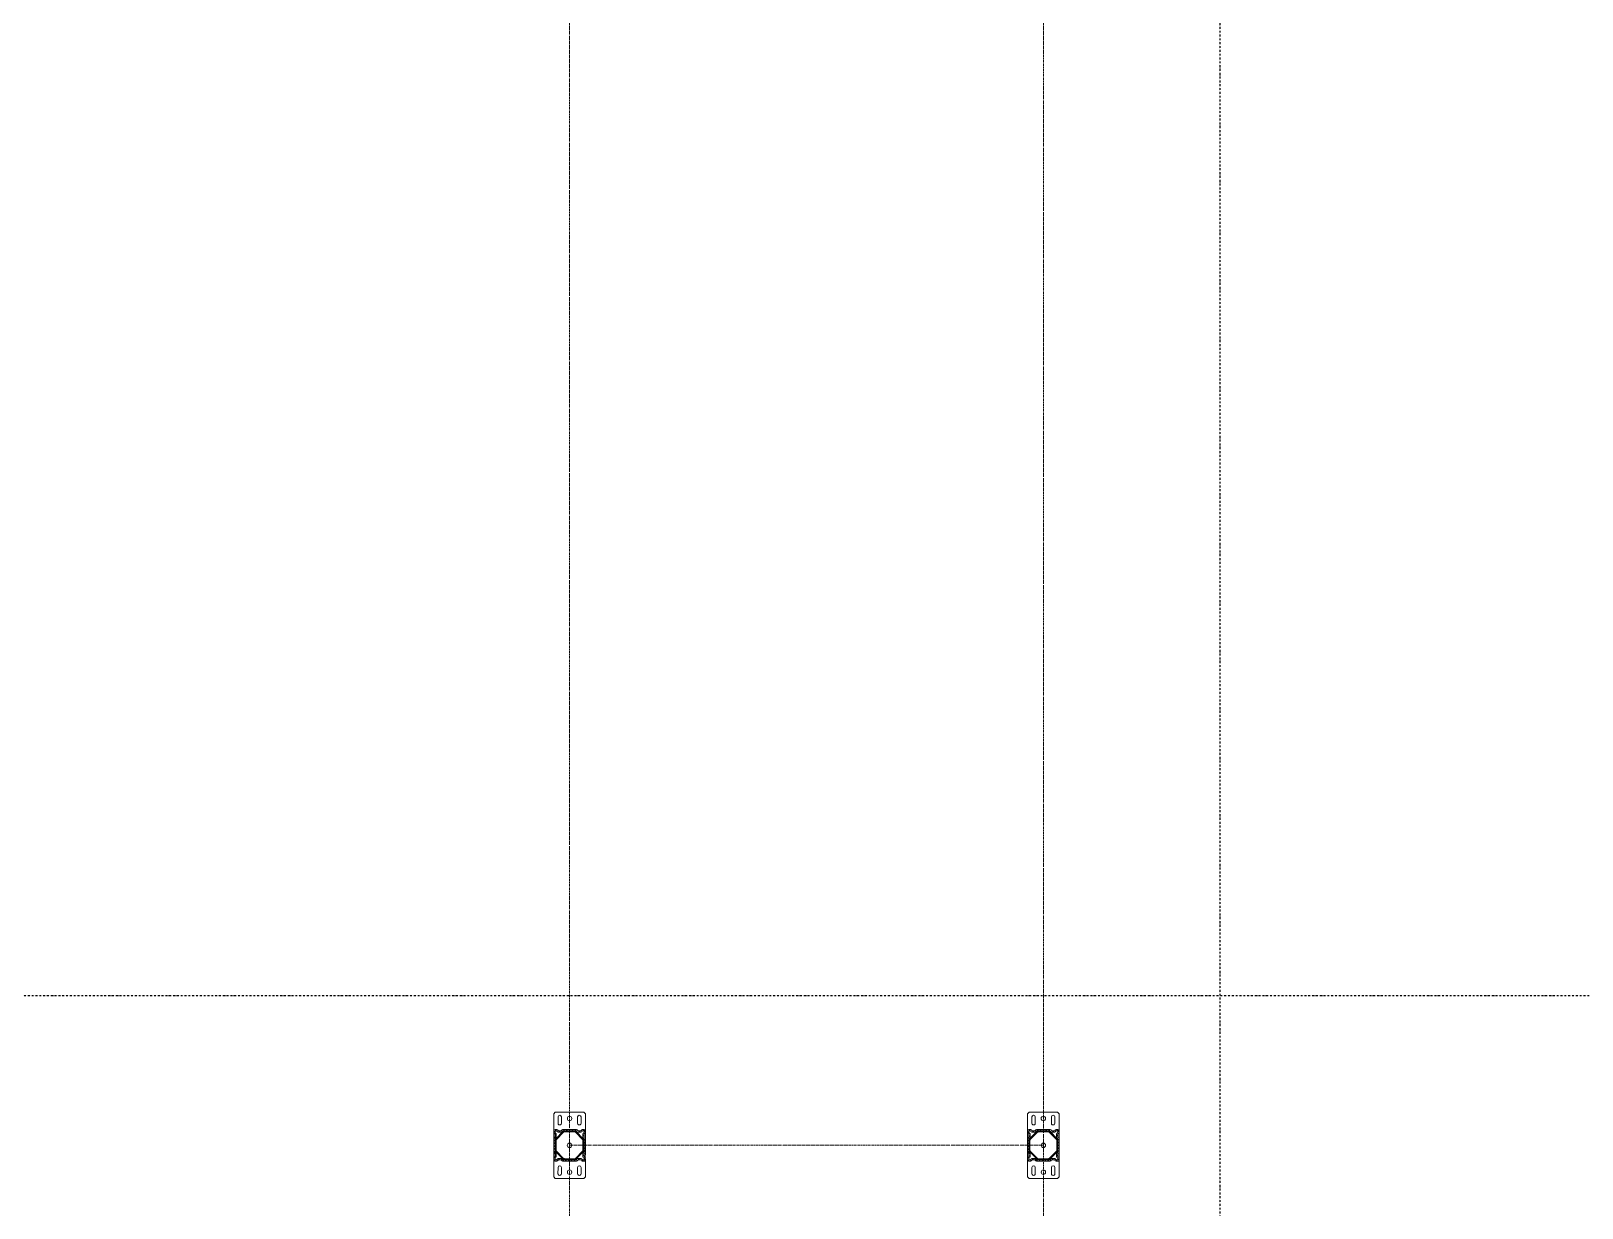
# Model space of a CAD drawing. Header units: millimetres. Extents: x 2179 to 44859, y 3478 to 159868.
# Drawn here: x 31306 to 36216, y 140220 to 143947 of the extents above; entities that cross this region are included whole.
import ezdxf

# ---------------------------------------------------------------- set-up
doc = ezdxf.new("R2010")
doc.units = ezdxf.units.MM
doc.linetypes.add('1_Čerchovaná 6_0mm', pattern=[12, 6, -3, 0, -3])
doc.linetypes.add('IMPORT-PHANTOM2', pattern=[14.732, 8.128, -1.524, 1.016, -1.524, 1.016, -1.524])
for name, color, linetype, lineweight in [('0-1', 7, 'IMPORT-PHANTOM2', 9), ('0-2', 7, 'Continuous', 9), ('2966-1_navrh dispozice stroju-HK_dwg-1', 7, 'Continuous', 9)]:
    doc.layers.add(name, color=color, linetype=linetype, lineweight=lineweight)
doc.layers.add('S-GRID-1', color=9, linetype='1_Čerchovaná 6_0mm', lineweight=25, true_color=0x808080)

# ---------------------------------------------------------------- blocks, each defined once
blk = doc.blocks.new('2966-1_navrh dispozice stroju-HK_dwg__X1481-903056-1NP _ stroje - KOTVÍCÍ BODY')
at = {"layer": '0-2'}
for p, q in [((-17422.4, 18377.1), (-17425.4, 18380.1)), ((-17422.4, 18372.6), (-17425.4, 18375.6)), ((-17422.4, 18368.1), (-17425.4, 18371.1)), ((-17422.4, 18363.6), (-17425.4, 18366.6)), ((-17421.8, 18381), (-17424, 18383.2)), ((-17419.7, 18383.3), (-17421.8, 18385.4)), ((-17417.4, 18385.5), (-17419.5, 18387.7)), ((-17415.2, 18387.8), (-17417.3, 18389.9)), ((-17412.9, 18390), (-17415, 18392.2)), ((-17410.7, 18392.3), (-17412.8, 18394.4)), ((-17408.4, 18394.5), (-17410.5, 18396.6)), ((-17406.2, 18396.8), (-17408.3, 18398.9)), ((-17403.9, 18399), (-17406.1, 18401.1)), ((-17401.7, 18401.3), (-17403.8, 18403.4)), ((-17399.4, 18403.5), (-17401.6, 18405.6)), ((-17396.8, 18405.3), (-17399.3, 18407.8)), ((-17392.4, 18405.4), (-17395.4, 18408.4)), ((-17387.9, 18405.4), (-17390.9, 18408.4)), ((-17383.4, 18405.4), (-17386.4, 18408.4)), ((-17378.9, 18405.4), (-17381.9, 18408.4)), ((-17374.4, 18405.4), (-17377.4, 18408.4)), ((-17370, 18405.4), (-17373, 18408.4)), ((-17365.5, 18405.4), (-17368.5, 18408.4)), ((-17334.4, 18378.9), (-17364, 18408.4)), ((-17334.4, 18374.4), (-17337.4, 18377.4)), ((-17334.4, 18369.9), (-17337.4, 18372.9)), ((-17334.4, 18365.4), (-17337.4, 18368.4)), ((-17334.4, 18360.9), (-17337.4, 18363.9)), ((-17422.4, 18359.1), (-17425.4, 18362.1)), ((-17422.4, 18354.6), (-17425.4, 18357.6)), ((-17422.4, 18350.1), (-17425.4, 18353.1)), ((-17422, 18345.2), (-17425.4, 18348.6)), ((-17399.7, 18318.4), (-17424.5, 18343.2)), ((-17394.2, 18317.4), (-17397.7, 18320.9)), ((-17389.7, 18317.4), (-17392.7, 18320.4)), ((-17385.2, 18317.4), (-17388.2, 18320.4)), ((-17380.7, 18317.4), (-17383.7, 18320.4)), ((-17376.3, 18317.4), (-17379.3, 18320.4)), ((-17371.8, 18317.4), (-17374.8, 18320.4)), ((-17367.3, 18317.4), (-17370.3, 18320.4)), ((-17362.8, 18317.4), (-17365.8, 18320.4)), ((-17359.7, 18318.8), (-17361.9, 18321)), ((-17357.4, 18321.1), (-17359.5, 18323.2)), ((-17355.2, 18323.3), (-17357.3, 18325.4)), ((-17352.9, 18325.6), (-17355.1, 18327.7)), ((-17350.7, 18327.8), (-17352.8, 18329.9)), ((-17348.4, 18330.1), (-17350.6, 18332.2)), ((-17346.2, 18332.3), (-17348.3, 18334.4)), ((-17344, 18334.5), (-17346.1, 18336.7)), ((-17341.7, 18336.8), (-17343.8, 18338.9)), ((-17339.5, 18339), (-17341.6, 18341.2)), ((-17337.2, 18341.3), (-17339.3, 18343.4)), ((-17335, 18343.6), (-17337.5, 18346.1)), ((-17334.4, 18356.4), (-17337.4, 18359.4)), ((-17334.4, 18351.9), (-17337.4, 18354.9)), ((-17334.4, 18347.4), (-17337.4, 18350.4))]:
    blk.add_line(p, q, dxfattribs=at)
blk = doc.blocks.new('2966-1_navrh dispozice stroju-HK_dwg__X1482-903057-1NP _ stroje - KOTVÍCÍ BODY')
at = {"layer": '0-2'}
for p, q in [((-17429.9, 18405.9), (-17422.8, 18412.9)), ((-17399.9, 18408.9), (-17395.9, 18412.9)), ((-17390.9, 18408.9), (-17386.9, 18412.9)), ((-17381.9, 18408.9), (-17377.9, 18412.9)), ((-17372.9, 18408.9), (-17368.9, 18412.9)), ((-17363.9, 18408.9), (-17359.9, 18412.9)), ((-17337, 18408.9), (-17333.1, 18412.9)), ((-17429.9, 18378.9), (-17425.9, 18382.9)), ((-17429.9, 18369.9), (-17425.9, 18373.9)), ((-17429.9, 18361), (-17425.9, 18365)), ((-17427.4, 18399.4), (-17424.2, 18402.6)), ((-17425.9, 18391.9), (-17421.9, 18395.9)), ((-17419.5, 18407.2), (-17416.4, 18410.4)), ((-17412.9, 18404.9), (-17408.9, 18408.9)), ((-17357.2, 18406.7), (-17354.2, 18409.7)), ((-17350, 18404.9), (-17346, 18408.9)), ((-17337.9, 18399.1), (-17329.9, 18407.1)), ((-17337.9, 18390.1), (-17333.9, 18394.1)), ((-17334.3, 18384.8), (-17331.3, 18387.7)), ((-17333.9, 18376.1), (-17329.9, 18380.1)), ((-17333.9, 18367.2), (-17329.9, 18371.2)), ((-17429.9, 18352), (-17425.9, 18356)), ((-17429.9, 18343), (-17425.9, 18347)), ((-17429.8, 18316.1), (-17425.9, 18320.1)), ((-17426.7, 18337.2), (-17423.6, 18340.3)), ((-17425.9, 18329), (-17421.9, 18333)), ((-17424, 18312.9), (-17416, 18320.9)), ((-17411, 18316.9), (-17407, 18320.9)), ((-17404.7, 18314.3), (-17401.7, 18317.3)), ((-17397.1, 18312.9), (-17393.1, 18316.9)), ((-17388.1, 18312.9), (-17384.1, 18316.9)), ((-17379.1, 18312.9), (-17375.1, 18316.9)), ((-17370.1, 18312.9), (-17366.1, 18316.9)), ((-17361.2, 18312.9), (-17353.2, 18320.9)), ((-17348.2, 18316.9), (-17344.2, 18320.9)), ((-17342.3, 18313.9), (-17339.2, 18317)), ((-17337.9, 18336.2), (-17329.9, 18344.2)), ((-17337.9, 18327.2), (-17333.9, 18331.2)), ((-17334.2, 18312.9), (-17329.9, 18317.3)), ((-17333.9, 18358.2), (-17329.9, 18362.2)), ((-17333.9, 18349.2), (-17329.9, 18353.2)), ((-17333.9, 18322.2), (-17330.8, 18325.3))]:
    blk.add_line(p, q, dxfattribs=at)
blk = doc.blocks.new('2966-1_navrh dispozice stroju-HK_dwg__X1489-903064-1NP _ stroje - KOTVÍCÍ BODY')
at = {"layer": '0-2'}
for p, q in [((-17425.4, 16879.2), (-17396.2, 16908.4)), ((-17394.7, 16905.4), (-17391.7, 16908.4)), ((-17390.2, 16905.4), (-17387.2, 16908.4)), ((-17385.7, 16905.4), (-17382.7, 16908.4)), ((-17381.2, 16905.4), (-17378.2, 16908.4)), ((-17376.7, 16905.4), (-17373.7, 16908.4)), ((-17372.2, 16905.4), (-17369.2, 16908.4)), ((-17367.7, 16905.4), (-17364.7, 16908.4)), ((-17363.3, 16905.4), (-17360.8, 16907.9)), ((-17360.5, 16903.7), (-17358.4, 16905.8)), ((-17358.3, 16901.4), (-17356.2, 16903.6)), ((-17356, 16899.2), (-17353.9, 16901.3)), ((-17353.8, 16896.9), (-17351.7, 16899.1)), ((-17351.6, 16894.7), (-17349.4, 16896.8)), ((-17349.3, 16892.5), (-17347.2, 16894.6)), ((-17347.1, 16890.2), (-17344.9, 16892.3)), ((-17344.8, 16888), (-17342.7, 16890.1)), ((-17425.4, 16874.7), (-17422.4, 16877.7)), ((-17425.4, 16870.2), (-17422.4, 16873.2)), ((-17425.4, 16865.8), (-17422.4, 16868.8)), ((-17425.4, 16861.3), (-17422.4, 16864.3)), ((-17425.4, 16856.8), (-17422.4, 16859.8)), ((-17425.4, 16852.3), (-17422.4, 16855.3)), ((-17425.4, 16847.8), (-17422.4, 16850.8)), ((-17424.9, 16843.8), (-17422.3, 16846.4)), ((-17422.8, 16841.5), (-17420.6, 16843.6)), ((-17420.5, 16839.2), (-17418.4, 16841.3)), ((-17361.1, 16817.8), (-17334.7, 16844.2)), ((-17342.6, 16885.7), (-17340.4, 16887.8)), ((-17340.3, 16883.5), (-17338.2, 16885.6)), ((-17338.1, 16881.2), (-17336, 16883.4)), ((-17337.6, 16845.8), (-17334.4, 16849)), ((-17337.4, 16877.4), (-17334.4, 16880.4)), ((-17337.4, 16872.9), (-17334.4, 16875.9)), ((-17337.4, 16868.4), (-17334.4, 16871.4)), ((-17337.4, 16864), (-17334.4, 16867)), ((-17337.4, 16859.5), (-17334.4, 16862.5)), ((-17337.4, 16855), (-17334.4, 16858)), ((-17337.4, 16850.5), (-17334.4, 16853.5)), ((-17418.3, 16837), (-17416.1, 16839.1)), ((-17416, 16834.7), (-17413.9, 16836.8)), ((-17413.8, 16832.5), (-17411.7, 16834.6)), ((-17411.5, 16830.2), (-17409.4, 16832.4)), ((-17409.3, 16828), (-17407.2, 16830.1)), ((-17407, 16825.7), (-17404.9, 16827.9)), ((-17404.8, 16823.5), (-17402.7, 16825.6)), ((-17402.6, 16821.3), (-17400.4, 16823.4)), ((-17400.3, 16819), (-17398.1, 16821.2)), ((-17397.4, 16817.5), (-17394.4, 16820.4)), ((-17392.9, 16817.4), (-17389.9, 16820.4)), ((-17388.4, 16817.4), (-17385.4, 16820.4)), ((-17383.9, 16817.4), (-17380.9, 16820.4)), ((-17379.4, 16817.4), (-17376.4, 16820.4)), ((-17374.9, 16817.4), (-17371.9, 16820.4)), ((-17370.4, 16817.4), (-17367.4, 16820.4)), ((-17365.9, 16817.4), (-17362.8, 16820.6))]:
    blk.add_line(p, q, dxfattribs=at)
blk = doc.blocks.new('2966-1_navrh dispozice stroju-HK_dwg__X1490-903065-1NP _ stroje - KOTVÍCÍ BODY')
at = {"layer": '0-2'}
for p, q in [((-17429.9, 16906.2), (-17423.1, 16912.9)), ((-17427.6, 16899.5), (-17424.4, 16902.7)), ((-17425.9, 16892.2), (-17421.9, 16896.2)), ((-17419.6, 16907.4), (-17416.5, 16910.6)), ((-17413.1, 16904.9), (-17409.1, 16908.9)), ((-17400.2, 16908.9), (-17396.2, 16912.9)), ((-17391.2, 16908.9), (-17387.2, 16912.9)), ((-17382.2, 16908.9), (-17378.2, 16912.9)), ((-17373.2, 16908.9), (-17369.2, 16912.9)), ((-17364.2, 16908.9), (-17360.2, 16912.9)), ((-17357.3, 16906.9), (-17354.2, 16910)), ((-17350.3, 16904.9), (-17346.3, 16908.9)), ((-17337.9, 16899.4), (-17329.9, 16907.4)), ((-17337.9, 16890.4), (-17333.9, 16894.4)), ((-17337.3, 16908.9), (-17333.4, 16912.9)), ((-17429.9, 16879.2), (-17425.9, 16883.2)), ((-17429.9, 16870.2), (-17425.9, 16874.2)), ((-17429.9, 16861.3), (-17425.9, 16865.3)), ((-17429.9, 16852.3), (-17425.9, 16856.3)), ((-17429.9, 16843.3), (-17425.9, 16847.3)), ((-17337.9, 16836.5), (-17329.9, 16844.5)), ((-17334.4, 16884.9), (-17331.4, 16887.9)), ((-17333.9, 16876.4), (-17329.9, 16880.4)), ((-17333.9, 16867.5), (-17329.9, 16871.5)), ((-17333.9, 16858.5), (-17329.9, 16862.5)), ((-17333.9, 16849.5), (-17329.9, 16853.5)), ((-17429.8, 16816.4), (-17425.9, 16820.4)), ((-17426.9, 16837.3), (-17423.8, 16840.4)), ((-17425.9, 16829.3), (-17421.9, 16833.3)), ((-17424.3, 16812.9), (-17416.4, 16820.9)), ((-17411.3, 16816.9), (-17407.3, 16820.9)), ((-17404.8, 16814.5), (-17401.8, 16817.5)), ((-17397.4, 16812.9), (-17393.4, 16816.9)), ((-17388.4, 16812.9), (-17384.4, 16816.9)), ((-17379.4, 16812.9), (-17375.4, 16816.9)), ((-17370.4, 16812.9), (-17366.4, 16816.9)), ((-17361.5, 16812.9), (-17353.5, 16820.9)), ((-17348.5, 16816.9), (-17344.5, 16820.9)), ((-17342.4, 16814), (-17339.4, 16817.1)), ((-17337.9, 16827.5), (-17333.9, 16831.5)), ((-17334.5, 16812.9), (-17329.9, 16817.6)), ((-17334, 16822.4), (-17331, 16825.5))]:
    blk.add_line(p, q, dxfattribs=at)
blk = doc.blocks.new('2966-1_navrh dispozice stroju-HK_dwg-867852-1NP _ stroje - KOTVÍCÍ BODY')
at = {"layer": '0-1'}
blk.add_line((-6208.2, 23406.8), (-5435.4, 24692.4), dxfattribs=at)
at = {"layer": '0-1', "flags": 128}
blk.add_lwpolyline([(-12082, 28687.7), (-4082.9, 23879.4), (-4858.3, 22595.4), (-12854.8, 27402.1), (-12082, 28687.7), (-11482.8, 29684.5)], dxfattribs=at)
at = {"layer": '0-2'}
for p, q in [((-5482.3, 24750.3), (-5499.4, 24760.6)), ((-5493.7, 24770.1), (-5476.6, 24759.8)), ((-5461.1, 24739), (-5456.6, 24746.4)), ((-5457.5, 24752.6), (-5454.6, 24757.6)), ((-5453.7, 24751.2), (-5451.6, 24754.7)), ((-5450.3, 24755), (-5446.8, 24752.9)), ((-5444.7, 24747), (-5436, 24741.8)), ((-5442, 24750), (-5434.6, 24745.6)), ((-5514.2, 24697.2), (-5531.3, 24707.5)), ((-5525.7, 24716.9), (-5508.5, 24706.6)), ((-5489.5, 24699.5), (-5467, 24736.9)), ((-5485.7, 24698.1), (-5464, 24734.2)), ((-5483.7, 24698.1), (-5475.4, 24664.7)), ((-5465.5, 24730.6), (-5483.3, 24701.1)), ((-5480.5, 24697.6), (-5472.8, 24666.7)), ((-5463.6, 24728), (-5480, 24700.6)), ((-5429.7, 24740.7), (-5463.1, 24732.4)), ((-5430.2, 24737.5), (-5461.1, 24729.8)), ((-5458, 24736.3), (-5452.8, 24744.9)), ((-5429.7, 24742.7), (-5393.7, 24721)), ((-5399.8, 24720.6), (-5427.2, 24737.1)), ((-5397.2, 24722.6), (-5426.7, 24740.3)), ((-5390.3, 24687.2), (-5398, 24718.2)), ((-5387.1, 24686.7), (-5395.4, 24720.1)), ((-5391.5, 24715), (-5382.9, 24709.8)), ((-5388.8, 24718.1), (-5381.4, 24713.7)), ((-5380.8, 24701.7), (-5386, 24693)), ((-5377.8, 24699), (-5382.2, 24691.6)), ((-5376.6, 24710.7), (-5373.1, 24708.7)), ((-5372.8, 24707.3), (-5374.9, 24703.8)), ((-5368.8, 24706.1), (-5371.8, 24701.1)), ((-5502, 24678.7), (-5499, 24683.7)), ((-5498, 24677.5), (-5495.9, 24681)), ((-5494.2, 24674.1), (-5497.7, 24676.2)), ((-5493, 24685.9), (-5488.6, 24693.2)), ((-5490, 24683.2), (-5484.8, 24691.8)), ((-5482, 24666.7), (-5489.4, 24671.2)), ((-5479.3, 24669.8), (-5487.9, 24675)), ((-5441.1, 24642.1), (-5477.1, 24663.8)), ((-5473.6, 24662.3), (-5444.1, 24644.6)), ((-5471, 24664.2), (-5443.6, 24647.8)), ((-5441.1, 24644.1), (-5407.7, 24652.4)), ((-5440.6, 24647.3), (-5409.7, 24655)), ((-5412.8, 24648.5), (-5418, 24639.9)), ((-5407.2, 24656.8), (-5390.8, 24684.2)), ((-5385.1, 24686.8), (-5406.8, 24650.7)), ((-5405.3, 24654.2), (-5387.5, 24683.7)), ((-5381.3, 24685.3), (-5403.8, 24648)), ((-5345.1, 24667.9), (-5362.3, 24678.2)), ((-5356.6, 24687.6), (-5339.5, 24677.3)), ((-5428.8, 24634.8), (-5436.2, 24639.2)), ((-5426.1, 24637.8), (-5434.8, 24643)), ((-5420.5, 24629.8), (-5424, 24631.9)), ((-5417.1, 24633.6), (-5419.2, 24630.1)), ((-5413.3, 24632.2), (-5416.2, 24627.2)), ((-5409.7, 24645.8), (-5414.2, 24638.5)), ((-5377.1, 24614.8), (-5394.2, 24625.1)), ((-5388.5, 24634.5), (-5371.4, 24624.2)), ((-6255, 23464.7), (-6272.2, 23475)), ((-6266.5, 23484.5), (-6249.4, 23474.1)), ((-6230.3, 23467), (-6227.3, 23472)), ((-6223.1, 23469.4), (-6219.6, 23467.3)), ((-6287, 23411.6), (-6304.1, 23421.9)), ((-6298.5, 23431.3), (-6281.3, 23421)), ((-6262.3, 23413.9), (-6239.8, 23451.2)), ((-6258.5, 23412.5), (-6236.8, 23448.5)), ((-6238.3, 23445), (-6256, 23415.5)), ((-6236.4, 23442.4), (-6252.8, 23415)), ((-6202.5, 23455.1), (-6235.9, 23446.8)), ((-6233.9, 23453.4), (-6229.4, 23460.8)), ((-6203, 23451.9), (-6233.9, 23444.2)), ((-6230.8, 23450.7), (-6225.6, 23459.3)), ((-6226.5, 23465.6), (-6224.4, 23469.1)), ((-6217.4, 23461.4), (-6208.8, 23456.2)), ((-6214.7, 23464.4), (-6207.4, 23460)), ((-6202.5, 23457.1), (-6166.4, 23435.4)), ((-6172.6, 23435), (-6200, 23451.4)), ((-6170, 23436.9), (-6199.5, 23454.7)), ((-6163.1, 23401.6), (-6170.8, 23432.5)), ((-6159.9, 23401.1), (-6168.2, 23434.5)), ((-6164.3, 23429.4), (-6155.7, 23424.2)), ((-6161.6, 23432.5), (-6154.2, 23428)), ((-6149.4, 23425.1), (-6145.9, 23423)), ((-6145.6, 23421.7), (-6147.7, 23418.2)), ((-6141.6, 23420.5), (-6144.6, 23415.5)), ((-6274.7, 23393.1), (-6271.8, 23398.1)), ((-6270.8, 23391.9), (-6268.7, 23395.4)), ((-6267, 23388.5), (-6270.5, 23390.6)), ((-6265.8, 23400.2), (-6261.4, 23407.6)), ((-6262.8, 23397.5), (-6257.6, 23406.2)), ((-6254.8, 23381.1), (-6262.1, 23385.6)), ((-6252.1, 23384.2), (-6260.7, 23389.4)), ((-6256.5, 23412.5), (-6248.2, 23379.1)), ((-6253.3, 23412), (-6245.6, 23381.1)), ((-6213.8, 23356.5), (-6249.9, 23378.2)), ((-6246.4, 23376.7), (-6216.9, 23358.9)), ((-6243.8, 23378.6), (-6216.4, 23362.2)), ((-6180, 23371.2), (-6163.5, 23398.6)), ((-6157.9, 23401.1), (-6179.6, 23365.1)), ((-6178, 23368.6), (-6160.3, 23398.1)), ((-6154.1, 23399.7), (-6176.6, 23362.4)), ((-6153.6, 23416.1), (-6158.8, 23407.4)), ((-6150.6, 23413.4), (-6155, 23406)), ((-6117.9, 23382.3), (-6135.1, 23392.6)), ((-6129.4, 23402), (-6112.2, 23391.7)), ((-6213.9, 23358.5), (-6180.5, 23366.8)), ((-6213.4, 23361.7), (-6182.4, 23369.4)), ((-6201.6, 23349.2), (-6209, 23353.6)), ((-6198.9, 23352.2), (-6207.6, 23357.4)), ((-6193.3, 23344.2), (-6196.8, 23346.3)), ((-6189.9, 23348), (-6191.9, 23344.5)), ((-6185.6, 23362.9), (-6190.8, 23354.3)), ((-6186, 23346.6), (-6189, 23341.6)), ((-6182.5, 23360.2), (-6187, 23352.8)), ((-6149.9, 23329.1), (-6167, 23339.5)), ((-6161.3, 23348.9), (-6144.2, 23338.6))]:
    blk.add_line(p, q, dxfattribs=at)
at = {"layer": '0-2', "flags": 128}
for points in [[(-5444.1, 24756), (-5449.1, 24759), (-5495.3, 24786.8), (-5502.2, 24785.1), (-5548.6, 24707.9), (-5546.9, 24701.1), (-5500.6, 24673.3), (-5495.6, 24670.3), (-5479.8, 24660.8), (-5442.5, 24638.3), (-5426.7, 24628.8), (-5421.7, 24625.9), (-5375.5, 24598), (-5368.6, 24599.7), (-5322.2, 24676.9), (-5323.9, 24683.7), (-5370.2, 24711.6), (-5375.2, 24714.6), (-5391, 24724), (-5428.3, 24746.5)], [(-6216.9, 23470.4), (-6221.9, 23473.4), (-6268.1, 23501.2), (-6275, 23499.5), (-6321.4, 23422.3), (-6319.7, 23415.5), (-6273.4, 23387.6), (-6268.4, 23384.7), (-6252.6, 23375.2), (-6215.3, 23352.7), (-6199.5, 23343.2), (-6194.5, 23340.2), (-6148.2, 23312.4), (-6141.4, 23314.1), (-6095, 23391.3), (-6096.7, 23398.1), (-6143, 23426), (-6148, 23428.9), (-6163.7, 23438.4), (-6201.1, 23460.9)]]:
    blk.add_lwpolyline(points, close=True, dxfattribs=at)
at = {"layer": '0-2'}
for centre in [(-5508.3, 24736.2), (-5435.4, 24692.4), (-5362.5, 24648.6), (-6281, 23450.6), (-6208.2, 23406.8), (-6135.3, 23363)]:
    blk.add_circle(centre, 7, dxfattribs=at)
for centre, radius, start, end in [((-5496.6, 24765.3), 5.5, 58.9896, 238.9896), ((-5479.4, 24755), 5.5, 238.9896, 58.9896), ((-5454.1, 24750.6), 4, 148.9896, 227.4527), ((-5457.5, 24746.9), 1, 328.9896, 47.4527), ((-5451.1, 24755.5), 4, 58.9896, 148.9896), ((-5452.9, 24750.7), 1, 148.9896, 227.4527), ((-5456.3, 24747), 4, 328.9896, 47.4527), ((-5450.8, 24754.2), 1, 58.9896, 148.9896), ((-5447.3, 24752.1), 1, 340.5266, 58.9896), ((-5442.6, 24750.4), 4, 160.5266, 238.9896), ((-5446.2, 24752.5), 4, 340.5266, 58.9896), ((-5441.4, 24750.9), 1, 160.5266, 238.9896), ((-5434.1, 24746.4), 1, 238.9896, 317.4527), ((-5430.4, 24743.1), 4, 58.9896, 137.4527), ((-5528.5, 24712.2), 5.5, 58.9896, 238.9896), ((-5511.4, 24701.9), 5.5, 238.9896, 58.9896), ((-5486.1, 24697.4), 4, 148.9896, 227.4527), ((-5484.8, 24697.6), 1, 148.9896, 227.4527), ((-5488.2, 24693.9), 4, 328.9896, 47.4527), ((-5479.8, 24699.1), 4, 148.9896, 193.9896), ((-5476.6, 24698.6), 4, 148.9896, 193.9896), ((-5463.6, 24734.8), 4, 70.5266, 148.9896), ((-5462.1, 24728.5), 4, 103.9896, 148.9896), ((-5463.1, 24733.6), 1, 70.5266, 148.9896), ((-5460.2, 24725.9), 4, 103.9896, 148.9896), ((-5461.5, 24738.4), 4, 250.5266, 328.9896), ((-5461.9, 24739.5), 1, 250.5266, 328.9896), ((-5433.9, 24745.2), 4, 238.9896, 317.4527), ((-5430.3, 24741.8), 1, 58.9896, 137.4527), ((-5429.2, 24733.6), 4, 58.9896, 103.9896), ((-5428.8, 24736.8), 4, 58.9896, 103.9896), ((-5401.9, 24717.2), 4, 13.9896, 58.9896), ((-5399.3, 24719.1), 4, 13.9896, 58.9896), ((-5394.2, 24720.1), 1, 340.5266, 58.9896), ((-5389.5, 24718.5), 4, 160.5266, 238.9896), ((-5393, 24720.6), 4, 340.5266, 58.9896), ((-5388.3, 24718.9), 1, 160.5266, 238.9896), ((-5380.8, 24713.3), 4, 238.9896, 317.4527), ((-5380.9, 24714.5), 1, 238.9896, 317.4527), ((-5377.4, 24699.6), 4, 70.5266, 148.9896), ((-5377.2, 24711.1), 4, 58.9896, 137.4527), ((-5377.1, 24709.9), 1, 58.9896, 137.4527), ((-5376.9, 24698.5), 1, 70.5266, 148.9896), ((-5375.3, 24703.2), 4, 250.5266, 328.9896), ((-5375.7, 24704.3), 1, 250.5266, 328.9896), ((-5373.6, 24707.8), 1, 328.9896, 58.9896), ((-5372.3, 24708.1), 4, 328.9896, 58.9896), ((-5498.5, 24676.7), 4, 148.9896, 238.9896), ((-5495.5, 24681.7), 4, 70.5266, 148.9896), ((-5497.2, 24677), 1, 148.9896, 238.9896), ((-5495.1, 24680.5), 1, 70.5266, 148.9896), ((-5493.6, 24673.7), 4, 238.9896, 317.4527), ((-5493.4, 24685.2), 4, 250.5266, 328.9896), ((-5493.9, 24686.4), 1, 250.5266, 328.9896), ((-5493.7, 24674.9), 1, 238.9896, 317.4527), ((-5490, 24671.6), 4, 58.9896, 137.4527), ((-5489.9, 24670.3), 1, 58.9896, 137.4527), ((-5489.4, 24693.7), 1, 328.9896, 47.4527), ((-5482.5, 24665.9), 1, 340.5266, 58.9896), ((-5477.8, 24664.2), 4, 160.5266, 238.9896), ((-5481.3, 24666.4), 4, 340.5266, 58.9896), ((-5476.6, 24664.7), 1, 160.5266, 238.9896), ((-5471.5, 24665.7), 4, 193.9896, 238.9896), ((-5468.9, 24667.6), 4, 193.9896, 238.9896), ((-5441.6, 24651.2), 4, 238.9896, 283.9896), ((-5409.3, 24646.5), 4, 70.5266, 148.9896), ((-5410.6, 24658.9), 4, 283.9896, 328.9896), ((-5407.2, 24650), 4, 250.5266, 328.9896), ((-5407.7, 24651.2), 1, 250.5266, 328.9896), ((-5408.7, 24656.3), 4, 283.9896, 328.9896), ((-5394.2, 24686.2), 4, 328.9896, 13.9896), ((-5391, 24685.8), 4, 328.9896, 13.9896), ((-5382.6, 24691), 4, 148.9896, 227.4527), ((-5386, 24687.3), 1, 328.9896, 47.4527), ((-5381.4, 24691.1), 1, 148.9896, 227.4527), ((-5384.7, 24687.4), 4, 328.9896, 47.4527), ((-5359.4, 24682.9), 5.5, 58.9896, 238.9896), ((-5342.3, 24672.6), 5.5, 238.9896, 58.9896), ((-5442, 24648), 4, 238.9896, 283.9896), ((-5440.4, 24641.8), 4, 238.9896, 317.4527), ((-5440.5, 24643), 1, 238.9896, 317.4527), ((-5436.9, 24639.6), 4, 58.9896, 137.4527), ((-5436.7, 24638.4), 1, 58.9896, 137.4527), ((-5429.4, 24633.9), 1, 340.5266, 58.9896), ((-5424.6, 24632.3), 4, 160.5266, 238.9896), ((-5428.2, 24634.4), 4, 340.5266, 58.9896), ((-5423.5, 24632.7), 1, 160.5266, 238.9896), ((-5419.7, 24629.3), 4, 238.9896, 328.9896), ((-5420, 24630.7), 1, 238.9896, 328.9896), ((-5414.5, 24637.8), 4, 148.9896, 227.4527), ((-5417.9, 24634.1), 1, 328.9896, 47.4527), ((-5413.3, 24637.9), 1, 148.9896, 227.4527), ((-5416.7, 24634.3), 4, 328.9896, 47.4527), ((-5408.9, 24645.3), 1, 70.5266, 148.9896), ((-5391.4, 24629.8), 5.5, 58.9896, 238.9896), ((-5374.2, 24619.5), 5.5, 238.9896, 58.9896), ((-6269.4, 23479.7), 5.5, 58.9896, 238.9896), ((-6252.2, 23469.4), 5.5, 238.9896, 58.9896), ((-6223.9, 23469.9), 4, 58.9896, 148.9896), ((-6223.6, 23468.6), 1, 58.9896, 148.9896), ((-6218.9, 23466.9), 4, 340.5266, 58.9896), ((-6301.3, 23426.6), 5.5, 58.9896, 238.9896), ((-6284.2, 23416.3), 5.5, 238.9896, 58.9896), ((-6236.4, 23449.2), 4, 70.5266, 148.9896), ((-6234.9, 23442.9), 4, 103.9896, 148.9896), ((-6235.9, 23448), 1, 70.5266, 148.9896), ((-6233, 23440.3), 4, 103.9896, 148.9896), ((-6234.2, 23452.7), 4, 250.5266, 328.9896), ((-6234.7, 23453.9), 1, 250.5266, 328.9896), ((-6226.9, 23465), 4, 148.9896, 227.4527), ((-6230.3, 23461.3), 1, 328.9896, 47.4527), ((-6225.7, 23465.1), 1, 148.9896, 227.4527), ((-6229, 23461.4), 4, 328.9896, 47.4527), ((-6220.1, 23466.5), 1, 340.5266, 58.9896), ((-6215.4, 23464.8), 4, 160.5266, 238.9896), ((-6214.2, 23465.3), 1, 160.5266, 238.9896), ((-6206.7, 23459.6), 4, 238.9896, 317.4527), ((-6206.9, 23460.8), 1, 238.9896, 317.4527), ((-6203.2, 23457.5), 4, 58.9896, 137.4527), ((-6203, 23456.2), 1, 58.9896, 137.4527), ((-6202, 23448), 4, 58.9896, 103.9896), ((-6201.5, 23451.2), 4, 58.9896, 103.9896), ((-6174.7, 23431.6), 4, 13.9896, 58.9896), ((-6172.1, 23433.5), 4, 13.9896, 58.9896), ((-6167, 23434.5), 1, 340.5266, 58.9896), ((-6162.3, 23432.9), 4, 160.5266, 238.9896), ((-6165.8, 23435), 4, 340.5266, 58.9896), ((-6161.1, 23433.3), 1, 160.5266, 238.9896), ((-6153.6, 23427.7), 4, 238.9896, 317.4527), ((-6153.7, 23428.9), 1, 238.9896, 317.4527), ((-6150, 23425.5), 4, 58.9896, 137.4527), ((-6149.9, 23424.3), 1, 58.9896, 137.4527), ((-6146.4, 23422.2), 1, 328.9896, 58.9896), ((-6145.1, 23422.5), 4, 328.9896, 58.9896), ((-6271.3, 23391.1), 4, 148.9896, 238.9896), ((-6268.3, 23396), 4, 70.5266, 148.9896), ((-6269.9, 23391.4), 1, 148.9896, 238.9896), ((-6267.9, 23394.9), 1, 70.5266, 148.9896), ((-6266.3, 23388.1), 4, 238.9896, 317.4527), ((-6266.2, 23399.6), 4, 250.5266, 328.9896), ((-6266.7, 23400.8), 1, 250.5266, 328.9896), ((-6266.5, 23389.3), 1, 238.9896, 317.4527), ((-6262.8, 23385.9), 4, 58.9896, 137.4527), ((-6262.7, 23384.7), 1, 58.9896, 137.4527), ((-6258.8, 23411.8), 4, 148.9896, 227.4527), ((-6262.2, 23408.1), 1, 328.9896, 47.4527), ((-6257.6, 23411.9), 1, 148.9896, 227.4527), ((-6261, 23408.3), 4, 328.9896, 47.4527), ((-6252.6, 23413.4), 4, 148.9896, 193.9896), ((-6255.3, 23380.3), 1, 340.5266, 58.9896), ((-6250.6, 23378.6), 4, 160.5266, 238.9896), ((-6249.4, 23413), 4, 148.9896, 193.9896), ((-6254.1, 23380.7), 4, 340.5266, 58.9896), ((-6249.4, 23379.1), 1, 160.5266, 238.9896), ((-6244.3, 23380.1), 4, 193.9896, 238.9896), ((-6241.7, 23382), 4, 193.9896, 238.9896), ((-6183.4, 23373.3), 4, 283.9896, 328.9896), ((-6167, 23400.6), 4, 328.9896, 13.9896), ((-6163.8, 23400.2), 4, 328.9896, 13.9896), ((-6155.4, 23405.3), 4, 148.9896, 227.4527), ((-6158.8, 23401.7), 1, 328.9896, 47.4527), ((-6154.2, 23405.5), 1, 148.9896, 227.4527), ((-6157.5, 23401.8), 4, 328.9896, 47.4527), ((-6150.2, 23414), 4, 70.5266, 148.9896), ((-6149.7, 23412.8), 1, 70.5266, 148.9896), ((-6148.1, 23417.6), 4, 250.5266, 328.9896), ((-6148.5, 23418.7), 1, 250.5266, 328.9896), ((-6132.2, 23397.3), 5.5, 58.9896, 238.9896), ((-6115.1, 23387), 5.5, 238.9896, 58.9896), ((-6214.8, 23362.4), 4, 238.9896, 283.9896), ((-6214.4, 23365.6), 4, 238.9896, 283.9896), ((-6213.2, 23356.1), 4, 238.9896, 317.4527), ((-6213.3, 23357.4), 1, 238.9896, 317.4527), ((-6209.6, 23354), 4, 58.9896, 137.4527), ((-6209.5, 23352.8), 1, 58.9896, 137.4527), ((-6202.1, 23348.3), 1, 340.5266, 58.9896), ((-6197.4, 23346.7), 4, 160.5266, 238.9896), ((-6201, 23348.8), 4, 340.5266, 58.9896), ((-6196.3, 23347.1), 1, 160.5266, 238.9896), ((-6192.5, 23343.7), 4, 238.9896, 328.9896), ((-6192.8, 23345), 1, 238.9896, 328.9896), ((-6187.3, 23352.2), 4, 148.9896, 227.4527), ((-6190.7, 23348.5), 1, 328.9896, 47.4527), ((-6186.1, 23352.3), 1, 148.9896, 227.4527), ((-6189.5, 23348.6), 4, 328.9896, 47.4527), ((-6182.1, 23360.9), 4, 70.5266, 148.9896), ((-6181.7, 23359.7), 1, 70.5266, 148.9896), ((-6180, 23364.4), 4, 250.5266, 328.9896), ((-6180.5, 23365.6), 1, 250.5266, 328.9896), ((-6181.5, 23370.7), 4, 283.9896, 328.9896), ((-6164.2, 23344.2), 5.5, 58.9896, 238.9896), ((-6147, 23333.9), 5.5, 238.9896, 58.9896)]:
    blk.add_arc(centre, radius, start, end, dxfattribs=at)
at = {"rotation": 328.989640494807}
for name in ['2966-1_navrh dispozice stroju-HK_dwg__X1482-903057-1NP _ stroje - KOTVÍCÍ BODY', '2966-1_navrh dispozice stroju-HK_dwg__X1481-903056-1NP _ stroje - KOTVÍCÍ BODY', '2966-1_navrh dispozice stroju-HK_dwg__X1490-903065-1NP _ stroje - KOTVÍCÍ BODY', '2966-1_navrh dispozice stroju-HK_dwg__X1489-903064-1NP _ stroje - KOTVÍCÍ BODY']:
    blk.add_blockref(name, (0, 0), dxfattribs=at)

msp = doc.modelspace()

# ---------------------------------------------------------------- linework, layer by layer
at = {"layer": 'S-GRID-1'}
for p, q in [((35069.8, 158068.3), (35069.8, 120650.8)), ((15251.9, 140892.9), (41989.2, 140892.9))]:
    msp.add_line(p, q, dxfattribs=at)

# ---------------------------------------------------------------- block references
at = {"layer": '2966-1_navrh dispozice stroju-HK_dwg-1', "rotation": 301.0103595051954}
msp.add_blockref('2966-1_navrh dispozice stroju-HK_dwg-867852-1NP _ stroje - KOTVÍCÍ BODY', (16148.3, 123038.5), dxfattribs=at)

doc.saveas('drawing.dxf')
